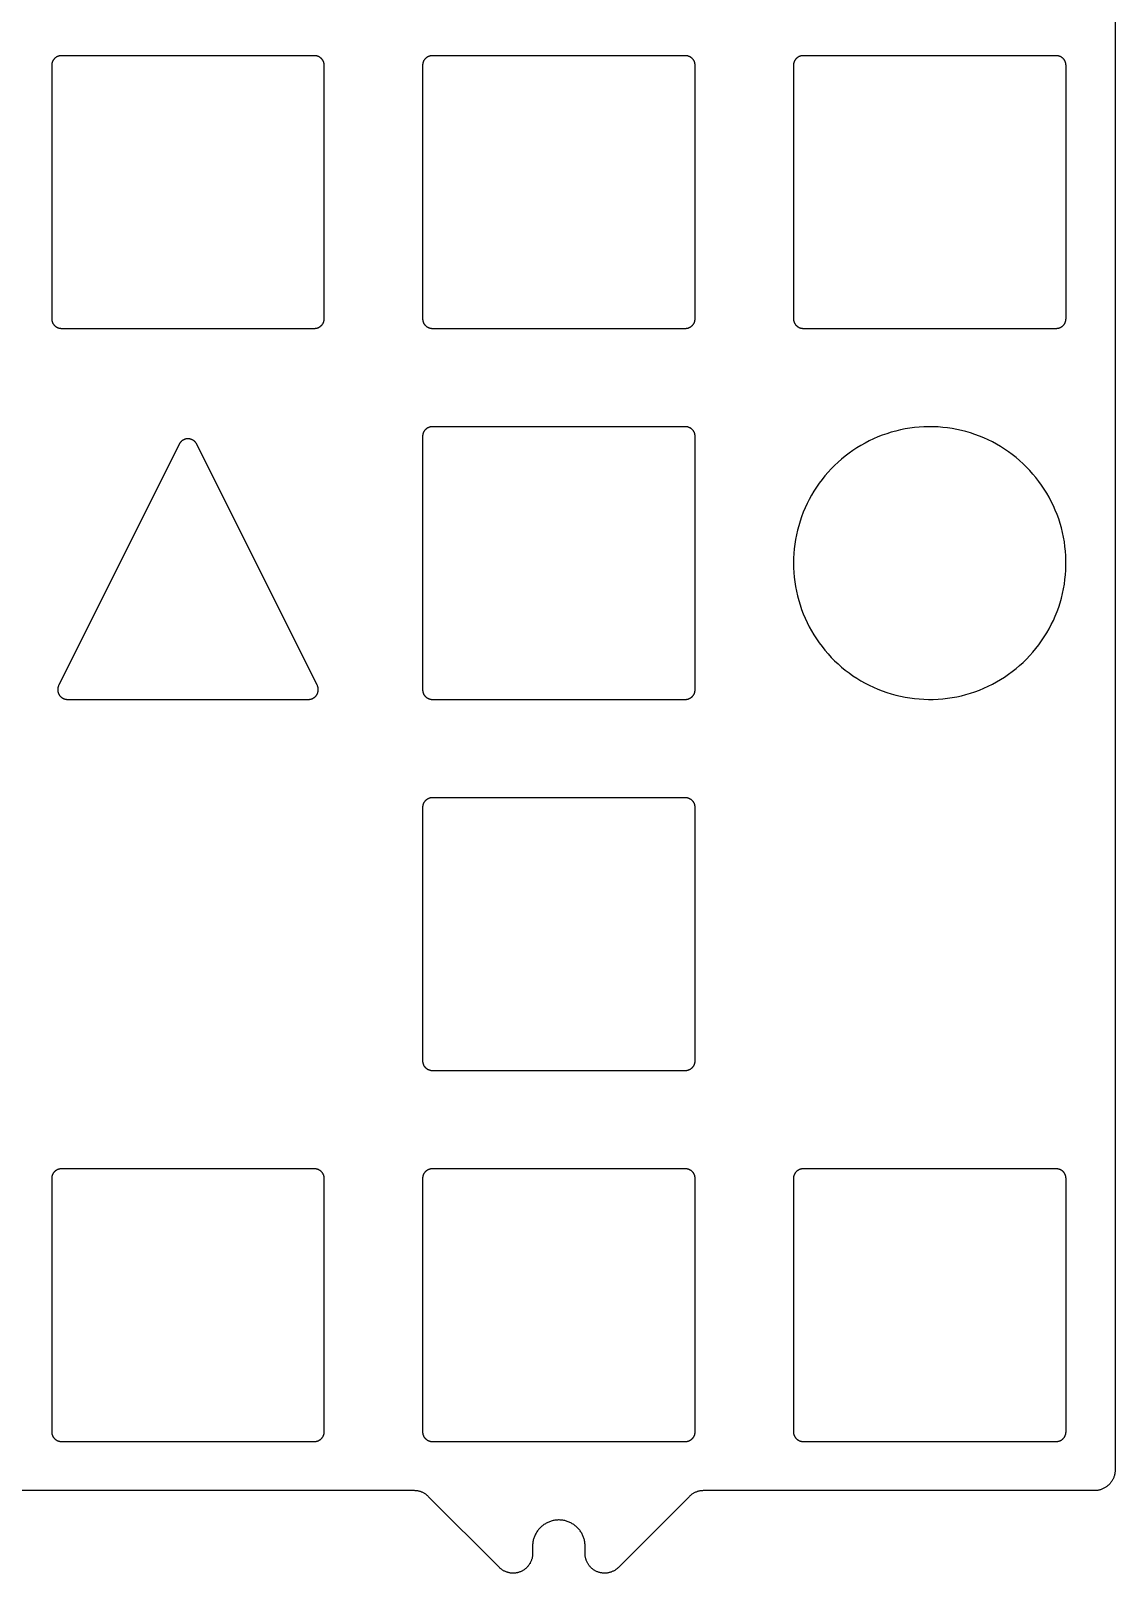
# Model space of a CAD drawing. Header units: millimetres. Extents: x -947 to -599, y 2206 to 2334.
# Drawn here: x -654.8 to -599.1, y 2206.3 to 2285.5 of the extents above; entities that cross this region are included whole.
import ezdxf

# ---------------------------------------------------------------- set-up
doc = ezdxf.new("R2010")
doc.units = ezdxf.units.MM
doc.layers.add('Default', color=18, linetype='Continuous', true_color=0x000000)

msp = doc.modelspace()

# ---------------------------------------------------------------- linework, layer by layer
at = {"layer": 'Default'}
for points in [[(-599.085, 2328.493), (-599.085, 2211.581)], [(-653.21, 2284.181), (-653.227, 2284.181), (-653.244, 2284.18), (-653.261, 2284.178), (-653.278, 2284.176), (-653.295, 2284.174), (-653.312, 2284.17), (-653.328, 2284.167), (-653.345, 2284.162), (-653.361, 2284.158), (-653.377, 2284.152), (-653.393, 2284.146), (-653.409, 2284.14), (-653.425, 2284.132), (-653.44, 2284.125), (-653.455, 2284.117), (-653.47, 2284.108), (-653.484, 2284.099), (-653.498, 2284.089), (-653.512, 2284.079), (-653.526, 2284.069), (-653.539, 2284.058), (-653.551, 2284.046), (-653.564, 2284.034), (-653.575, 2284.022), (-653.587, 2284.01), (-653.598, 2283.996), (-653.608, 2283.983), (-653.619, 2283.969), (-653.628, 2283.955), (-653.637, 2283.941), (-653.646, 2283.926), (-653.654, 2283.911), (-653.662, 2283.896), (-653.669, 2283.88), (-653.675, 2283.864), (-653.681, 2283.848), (-653.687, 2283.832), (-653.692, 2283.816), (-653.696, 2283.799), (-653.7, 2283.783), (-653.703, 2283.766), (-653.705, 2283.749), (-653.707, 2283.732), (-653.709, 2283.715), (-653.71, 2283.698), (-653.71, 2283.681)], [(-640.21, 2284.181), (-653.21, 2284.181)], [(-639.71, 2283.681), (-639.71, 2283.698), (-639.711, 2283.715), (-639.713, 2283.732), (-639.715, 2283.749), (-639.717, 2283.766), (-639.721, 2283.783), (-639.724, 2283.799), (-639.729, 2283.816), (-639.733, 2283.832), (-639.739, 2283.848), (-639.745, 2283.864), (-639.751, 2283.88), (-639.759, 2283.896), (-639.766, 2283.911), (-639.774, 2283.926), (-639.783, 2283.941), (-639.792, 2283.955), (-639.802, 2283.969), (-639.812, 2283.983), (-639.822, 2283.996), (-639.833, 2284.01), (-639.845, 2284.022), (-639.856, 2284.034), (-639.869, 2284.046), (-639.881, 2284.058), (-639.895, 2284.069), (-639.908, 2284.079), (-639.922, 2284.089), (-639.936, 2284.099), (-639.95, 2284.108), (-639.965, 2284.117), (-639.98, 2284.125), (-639.995, 2284.132), (-640.011, 2284.14), (-640.027, 2284.146), (-640.043, 2284.152), (-640.059, 2284.158), (-640.075, 2284.162), (-640.092, 2284.167), (-640.108, 2284.17), (-640.125, 2284.174), (-640.142, 2284.176), (-640.159, 2284.178), (-640.176, 2284.18), (-640.193, 2284.181), (-640.21, 2284.181)], [(-634.16, 2284.181), (-634.177, 2284.181), (-634.194, 2284.18), (-634.211, 2284.178), (-634.228, 2284.176), (-634.245, 2284.174), (-634.262, 2284.17), (-634.278, 2284.167), (-634.295, 2284.162), (-634.311, 2284.158), (-634.327, 2284.152), (-634.343, 2284.146), (-634.359, 2284.14), (-634.375, 2284.132), (-634.39, 2284.125), (-634.405, 2284.117), (-634.42, 2284.108), (-634.434, 2284.099), (-634.448, 2284.089), (-634.462, 2284.079), (-634.476, 2284.069), (-634.489, 2284.058), (-634.501, 2284.046), (-634.514, 2284.034), (-634.525, 2284.022), (-634.537, 2284.01), (-634.548, 2283.996), (-634.558, 2283.983), (-634.569, 2283.969), (-634.578, 2283.955), (-634.587, 2283.941), (-634.596, 2283.926), (-634.604, 2283.911), (-634.612, 2283.896), (-634.619, 2283.88), (-634.625, 2283.864), (-634.631, 2283.848), (-634.637, 2283.832), (-634.642, 2283.816), (-634.646, 2283.799), (-634.65, 2283.783), (-634.653, 2283.766), (-634.655, 2283.749), (-634.657, 2283.732), (-634.659, 2283.715), (-634.66, 2283.698), (-634.66, 2283.681)], [(-621.16, 2284.181), (-634.16, 2284.181)], [(-620.66, 2283.681), (-620.66, 2283.698), (-620.661, 2283.715), (-620.663, 2283.732), (-620.665, 2283.749), (-620.667, 2283.766), (-620.671, 2283.783), (-620.674, 2283.799), (-620.679, 2283.816), (-620.683, 2283.832), (-620.689, 2283.848), (-620.695, 2283.864), (-620.701, 2283.88), (-620.709, 2283.896), (-620.716, 2283.911), (-620.724, 2283.926), (-620.733, 2283.941), (-620.742, 2283.955), (-620.752, 2283.969), (-620.762, 2283.983), (-620.772, 2283.996), (-620.783, 2284.01), (-620.795, 2284.022), (-620.806, 2284.034), (-620.819, 2284.046), (-620.831, 2284.058), (-620.845, 2284.069), (-620.858, 2284.079), (-620.872, 2284.089), (-620.886, 2284.099), (-620.9, 2284.108), (-620.915, 2284.117), (-620.93, 2284.125), (-620.945, 2284.132), (-620.961, 2284.14), (-620.977, 2284.146), (-620.993, 2284.152), (-621.009, 2284.158), (-621.025, 2284.162), (-621.042, 2284.167), (-621.058, 2284.17), (-621.075, 2284.174), (-621.092, 2284.176), (-621.109, 2284.178), (-621.126, 2284.18), (-621.143, 2284.181), (-621.16, 2284.181)], [(-615.11, 2284.181), (-615.127, 2284.181), (-615.144, 2284.18), (-615.161, 2284.178), (-615.178, 2284.176), (-615.195, 2284.174), (-615.212, 2284.17), (-615.228, 2284.167), (-615.245, 2284.162), (-615.261, 2284.158), (-615.277, 2284.152), (-615.293, 2284.146), (-615.309, 2284.14), (-615.325, 2284.132), (-615.34, 2284.125), (-615.355, 2284.117), (-615.37, 2284.108), (-615.384, 2284.099), (-615.398, 2284.089), (-615.412, 2284.079), (-615.426, 2284.069), (-615.439, 2284.058), (-615.451, 2284.046), (-615.464, 2284.034), (-615.475, 2284.022), (-615.487, 2284.01), (-615.498, 2283.996), (-615.508, 2283.983), (-615.519, 2283.969), (-615.528, 2283.955), (-615.537, 2283.941), (-615.546, 2283.926), (-615.554, 2283.911), (-615.562, 2283.896), (-615.569, 2283.88), (-615.575, 2283.864), (-615.581, 2283.848), (-615.587, 2283.832), (-615.592, 2283.816), (-615.596, 2283.799), (-615.6, 2283.783), (-615.603, 2283.766), (-615.605, 2283.749), (-615.607, 2283.732), (-615.609, 2283.715), (-615.61, 2283.698), (-615.61, 2283.681)], [(-602.11, 2284.181), (-615.11, 2284.181)], [(-601.61, 2283.681), (-601.61, 2283.698), (-601.611, 2283.715), (-601.613, 2283.732), (-601.615, 2283.749), (-601.617, 2283.766), (-601.621, 2283.783), (-601.624, 2283.799), (-601.629, 2283.816), (-601.633, 2283.832), (-601.639, 2283.848), (-601.645, 2283.864), (-601.651, 2283.88), (-601.659, 2283.896), (-601.666, 2283.911), (-601.674, 2283.926), (-601.683, 2283.941), (-601.692, 2283.955), (-601.702, 2283.969), (-601.712, 2283.983), (-601.722, 2283.996), (-601.733, 2284.01), (-601.745, 2284.022), (-601.756, 2284.034), (-601.769, 2284.046), (-601.781, 2284.058), (-601.795, 2284.069), (-601.808, 2284.079), (-601.822, 2284.089), (-601.836, 2284.099), (-601.85, 2284.108), (-601.865, 2284.117), (-601.88, 2284.125), (-601.895, 2284.132), (-601.911, 2284.14), (-601.927, 2284.146), (-601.943, 2284.152), (-601.959, 2284.158), (-601.975, 2284.162), (-601.992, 2284.167), (-602.008, 2284.17), (-602.025, 2284.174), (-602.042, 2284.176), (-602.059, 2284.178), (-602.076, 2284.18), (-602.093, 2284.181), (-602.11, 2284.181)], [(-653.71, 2283.681), (-653.71, 2270.681)], [(-639.71, 2270.681), (-639.71, 2283.681)], [(-634.66, 2283.681), (-634.66, 2270.681)], [(-620.66, 2270.681), (-620.66, 2283.681)], [(-615.61, 2283.681), (-615.61, 2270.681)], [(-601.61, 2270.681), (-601.61, 2283.681)], [(-653.71, 2270.681), (-653.71, 2270.664), (-653.709, 2270.647), (-653.707, 2270.63), (-653.705, 2270.613), (-653.703, 2270.596), (-653.7, 2270.579), (-653.696, 2270.563), (-653.692, 2270.546), (-653.687, 2270.53), (-653.681, 2270.513), (-653.675, 2270.498), (-653.669, 2270.482), (-653.662, 2270.466), (-653.654, 2270.451), (-653.646, 2270.436), (-653.637, 2270.421), (-653.628, 2270.407), (-653.619, 2270.393), (-653.608, 2270.379), (-653.598, 2270.365), (-653.587, 2270.352), (-653.575, 2270.34), (-653.564, 2270.327), (-653.551, 2270.316), (-653.539, 2270.304), (-653.526, 2270.293), (-653.512, 2270.283), (-653.498, 2270.272), (-653.484, 2270.263), (-653.47, 2270.254), (-653.455, 2270.245), (-653.44, 2270.237), (-653.425, 2270.229), (-653.409, 2270.222), (-653.393, 2270.216), (-653.377, 2270.21), (-653.361, 2270.204), (-653.345, 2270.199), (-653.328, 2270.195), (-653.312, 2270.191), (-653.295, 2270.188), (-653.278, 2270.186), (-653.261, 2270.184), (-653.244, 2270.182), (-653.227, 2270.181), (-653.21, 2270.181)], [(-640.21, 2270.181), (-640.193, 2270.181), (-640.176, 2270.182), (-640.159, 2270.184), (-640.142, 2270.186), (-640.125, 2270.188), (-640.108, 2270.191), (-640.092, 2270.195), (-640.075, 2270.199), (-640.059, 2270.204), (-640.043, 2270.21), (-640.027, 2270.216), (-640.011, 2270.222), (-639.995, 2270.229), (-639.98, 2270.237), (-639.965, 2270.245), (-639.95, 2270.254), (-639.936, 2270.263), (-639.922, 2270.272), (-639.908, 2270.283), (-639.895, 2270.293), (-639.881, 2270.304), (-639.869, 2270.316), (-639.856, 2270.327), (-639.845, 2270.34), (-639.833, 2270.352), (-639.822, 2270.365), (-639.812, 2270.379), (-639.802, 2270.393), (-639.792, 2270.407), (-639.783, 2270.421), (-639.774, 2270.436), (-639.766, 2270.451), (-639.759, 2270.466), (-639.751, 2270.482), (-639.745, 2270.498), (-639.739, 2270.513), (-639.733, 2270.53), (-639.729, 2270.546), (-639.724, 2270.563), (-639.721, 2270.579), (-639.717, 2270.596), (-639.715, 2270.613), (-639.713, 2270.63), (-639.711, 2270.647), (-639.71, 2270.664), (-639.71, 2270.681)], [(-634.66, 2270.681), (-634.66, 2270.664), (-634.659, 2270.647), (-634.657, 2270.63), (-634.655, 2270.613), (-634.653, 2270.596), (-634.65, 2270.579), (-634.646, 2270.563), (-634.642, 2270.546), (-634.637, 2270.53), (-634.631, 2270.513), (-634.625, 2270.498), (-634.619, 2270.482), (-634.612, 2270.466), (-634.604, 2270.451), (-634.596, 2270.436), (-634.587, 2270.421), (-634.578, 2270.407), (-634.569, 2270.393), (-634.558, 2270.379), (-634.548, 2270.365), (-634.537, 2270.352), (-634.525, 2270.34), (-634.514, 2270.327), (-634.501, 2270.316), (-634.489, 2270.304), (-634.476, 2270.293), (-634.462, 2270.283), (-634.448, 2270.272), (-634.434, 2270.263), (-634.42, 2270.254), (-634.405, 2270.245), (-634.39, 2270.237), (-634.375, 2270.229), (-634.359, 2270.222), (-634.343, 2270.216), (-634.327, 2270.21), (-634.311, 2270.204), (-634.295, 2270.199), (-634.278, 2270.195), (-634.262, 2270.191), (-634.245, 2270.188), (-634.228, 2270.186), (-634.211, 2270.184), (-634.194, 2270.182), (-634.177, 2270.181), (-634.16, 2270.181)], [(-621.16, 2270.181), (-621.143, 2270.181), (-621.126, 2270.182), (-621.109, 2270.184), (-621.092, 2270.186), (-621.075, 2270.188), (-621.058, 2270.191), (-621.042, 2270.195), (-621.025, 2270.199), (-621.009, 2270.204), (-620.993, 2270.21), (-620.977, 2270.216), (-620.961, 2270.222), (-620.945, 2270.229), (-620.93, 2270.237), (-620.915, 2270.245), (-620.9, 2270.254), (-620.886, 2270.263), (-620.872, 2270.272), (-620.858, 2270.283), (-620.845, 2270.293), (-620.831, 2270.304), (-620.819, 2270.316), (-620.806, 2270.327), (-620.795, 2270.34), (-620.783, 2270.352), (-620.772, 2270.365), (-620.762, 2270.379), (-620.752, 2270.393), (-620.742, 2270.407), (-620.733, 2270.421), (-620.724, 2270.436), (-620.716, 2270.451), (-620.709, 2270.466), (-620.701, 2270.482), (-620.695, 2270.498), (-620.689, 2270.513), (-620.683, 2270.53), (-620.679, 2270.546), (-620.674, 2270.563), (-620.671, 2270.579), (-620.667, 2270.596), (-620.665, 2270.613), (-620.663, 2270.63), (-620.661, 2270.647), (-620.66, 2270.664), (-620.66, 2270.681)], [(-615.61, 2270.681), (-615.61, 2270.664), (-615.609, 2270.647), (-615.607, 2270.63), (-615.605, 2270.613), (-615.603, 2270.596), (-615.6, 2270.579), (-615.596, 2270.563), (-615.592, 2270.546), (-615.587, 2270.53), (-615.581, 2270.513), (-615.575, 2270.498), (-615.569, 2270.482), (-615.562, 2270.466), (-615.554, 2270.451), (-615.546, 2270.436), (-615.537, 2270.421), (-615.528, 2270.407), (-615.519, 2270.393), (-615.508, 2270.379), (-615.498, 2270.365), (-615.487, 2270.352), (-615.475, 2270.34), (-615.464, 2270.327), (-615.451, 2270.316), (-615.439, 2270.304), (-615.426, 2270.293), (-615.412, 2270.283), (-615.398, 2270.272), (-615.384, 2270.263), (-615.37, 2270.254), (-615.355, 2270.245), (-615.34, 2270.237), (-615.325, 2270.229), (-615.309, 2270.222), (-615.293, 2270.216), (-615.277, 2270.21), (-615.261, 2270.204), (-615.245, 2270.199), (-615.228, 2270.195), (-615.212, 2270.191), (-615.195, 2270.188), (-615.178, 2270.186), (-615.161, 2270.184), (-615.144, 2270.182), (-615.127, 2270.181), (-615.11, 2270.181)], [(-602.11, 2270.181), (-602.093, 2270.181), (-602.076, 2270.182), (-602.059, 2270.184), (-602.042, 2270.186), (-602.025, 2270.188), (-602.008, 2270.191), (-601.992, 2270.195), (-601.975, 2270.199), (-601.959, 2270.204), (-601.943, 2270.21), (-601.927, 2270.216), (-601.911, 2270.222), (-601.895, 2270.229), (-601.88, 2270.237), (-601.865, 2270.245), (-601.85, 2270.254), (-601.836, 2270.263), (-601.822, 2270.272), (-601.808, 2270.283), (-601.795, 2270.293), (-601.781, 2270.304), (-601.769, 2270.316), (-601.756, 2270.327), (-601.745, 2270.34), (-601.733, 2270.352), (-601.722, 2270.365), (-601.712, 2270.379), (-601.702, 2270.393), (-601.692, 2270.407), (-601.683, 2270.421), (-601.674, 2270.436), (-601.666, 2270.451), (-601.659, 2270.466), (-601.651, 2270.482), (-601.645, 2270.498), (-601.639, 2270.513), (-601.633, 2270.53), (-601.629, 2270.546), (-601.624, 2270.563), (-601.621, 2270.579), (-601.617, 2270.596), (-601.615, 2270.613), (-601.613, 2270.63), (-601.611, 2270.647), (-601.61, 2270.664), (-601.61, 2270.681)], [(-653.21, 2270.181), (-640.21, 2270.181)], [(-634.16, 2270.181), (-621.16, 2270.181)], [(-615.11, 2270.181), (-602.11, 2270.181)], [(-634.16, 2265.131), (-634.177, 2265.131), (-634.194, 2265.13), (-634.211, 2265.128), (-634.228, 2265.126), (-634.245, 2265.124), (-634.262, 2265.12), (-634.278, 2265.117), (-634.295, 2265.112), (-634.311, 2265.108), (-634.327, 2265.102), (-634.343, 2265.096), (-634.359, 2265.09), (-634.375, 2265.082), (-634.39, 2265.075), (-634.405, 2265.067), (-634.42, 2265.058), (-634.434, 2265.049), (-634.448, 2265.039), (-634.462, 2265.029), (-634.476, 2265.019), (-634.489, 2265.008), (-634.501, 2264.996), (-634.514, 2264.984), (-634.525, 2264.972), (-634.537, 2264.96), (-634.548, 2264.946), (-634.558, 2264.933), (-634.569, 2264.919), (-634.578, 2264.905), (-634.587, 2264.891), (-634.596, 2264.876), (-634.604, 2264.861), (-634.612, 2264.846), (-634.619, 2264.83), (-634.625, 2264.814), (-634.631, 2264.798), (-634.637, 2264.782), (-634.642, 2264.766), (-634.646, 2264.749), (-634.65, 2264.733), (-634.653, 2264.716), (-634.655, 2264.699), (-634.657, 2264.682), (-634.659, 2264.665), (-634.66, 2264.648), (-634.66, 2264.631)], [(-621.16, 2265.131), (-634.16, 2265.131)], [(-620.66, 2264.631), (-620.66, 2264.648), (-620.661, 2264.665), (-620.663, 2264.682), (-620.665, 2264.699), (-620.667, 2264.716), (-620.671, 2264.733), (-620.674, 2264.749), (-620.679, 2264.766), (-620.683, 2264.782), (-620.689, 2264.798), (-620.695, 2264.814), (-620.701, 2264.83), (-620.709, 2264.846), (-620.716, 2264.861), (-620.724, 2264.876), (-620.733, 2264.891), (-620.742, 2264.905), (-620.752, 2264.919), (-620.762, 2264.933), (-620.772, 2264.946), (-620.783, 2264.96), (-620.795, 2264.972), (-620.806, 2264.984), (-620.819, 2264.996), (-620.831, 2265.008), (-620.845, 2265.019), (-620.858, 2265.029), (-620.872, 2265.039), (-620.886, 2265.049), (-620.9, 2265.058), (-620.915, 2265.067), (-620.93, 2265.075), (-620.945, 2265.082), (-620.961, 2265.09), (-620.977, 2265.096), (-620.993, 2265.102), (-621.009, 2265.108), (-621.025, 2265.112), (-621.042, 2265.117), (-621.058, 2265.12), (-621.075, 2265.124), (-621.092, 2265.126), (-621.109, 2265.128), (-621.126, 2265.13), (-621.143, 2265.131), (-621.16, 2265.131)], [(-647.157, 2264.237), (-653.348, 2251.855)], [(-646.263, 2264.237), (-646.271, 2264.252), (-646.279, 2264.267), (-646.288, 2264.282), (-646.298, 2264.296), (-646.308, 2264.31), (-646.319, 2264.324), (-646.33, 2264.337), (-646.341, 2264.35), (-646.353, 2264.363), (-646.365, 2264.375), (-646.378, 2264.387), (-646.391, 2264.398), (-646.405, 2264.409), (-646.418, 2264.419), (-646.433, 2264.429), (-646.447, 2264.438), (-646.462, 2264.447), (-646.477, 2264.455), (-646.493, 2264.463), (-646.508, 2264.47), (-646.524, 2264.477), (-646.54, 2264.483), (-646.557, 2264.489), (-646.573, 2264.494), (-646.59, 2264.498), (-646.607, 2264.502), (-646.624, 2264.505), (-646.641, 2264.508), (-646.658, 2264.51), (-646.675, 2264.512), (-646.693, 2264.513), (-646.71, 2264.513), (-646.727, 2264.513), (-646.745, 2264.512), (-646.762, 2264.51), (-646.779, 2264.508), (-646.796, 2264.505), (-646.813, 2264.502), (-646.83, 2264.498), (-646.847, 2264.494), (-646.863, 2264.489), (-646.88, 2264.483), (-646.896, 2264.477), (-646.912, 2264.47), (-646.927, 2264.463), (-646.943, 2264.455), (-646.958, 2264.447), (-646.973, 2264.438), (-646.987, 2264.429), (-647.002, 2264.419), (-647.016, 2264.409), (-647.029, 2264.398), (-647.042, 2264.387), (-647.055, 2264.375), (-647.067, 2264.363), (-647.079, 2264.35), (-647.091, 2264.337), (-647.102, 2264.324), (-647.112, 2264.31), (-647.122, 2264.296), (-647.132, 2264.282), (-647.141, 2264.267), (-647.149, 2264.252), (-647.157, 2264.237)], [(-640.072, 2251.855), (-646.263, 2264.237)], [(-634.66, 2264.631), (-634.66, 2251.631)], [(-620.66, 2251.631), (-620.66, 2264.631)], [(-653.348, 2251.855), (-653.356, 2251.839), (-653.363, 2251.823), (-653.369, 2251.807), (-653.375, 2251.791), (-653.38, 2251.774), (-653.385, 2251.758), (-653.389, 2251.741), (-653.392, 2251.724), (-653.395, 2251.707), (-653.398, 2251.69), (-653.399, 2251.673), (-653.4, 2251.656), (-653.401, 2251.639), (-653.401, 2251.621), (-653.4, 2251.604), (-653.399, 2251.587), (-653.397, 2251.57), (-653.395, 2251.553), (-653.392, 2251.536), (-653.388, 2251.519), (-653.384, 2251.502), (-653.379, 2251.486), (-653.374, 2251.469), (-653.368, 2251.453), (-653.362, 2251.437), (-653.355, 2251.421), (-653.347, 2251.406), (-653.339, 2251.39), (-653.331, 2251.375), (-653.322, 2251.361), (-653.312, 2251.346), (-653.302, 2251.332), (-653.292, 2251.319), (-653.281, 2251.305), (-653.269, 2251.293), (-653.257, 2251.28), (-653.245, 2251.268), (-653.232, 2251.256), (-653.219, 2251.245), (-653.206, 2251.234), (-653.192, 2251.224), (-653.178, 2251.214), (-653.163, 2251.205), (-653.148, 2251.196), (-653.133, 2251.188), (-653.118, 2251.18), (-653.102, 2251.173), (-653.086, 2251.166), (-653.07, 2251.16), (-653.054, 2251.155), (-653.037, 2251.15), (-653.021, 2251.145), (-653.004, 2251.142), (-652.987, 2251.138), (-652.97, 2251.136), (-652.953, 2251.134), (-652.935, 2251.132), (-652.918, 2251.131), (-652.901, 2251.131)], [(-640.519, 2251.131), (-640.502, 2251.131), (-640.485, 2251.132), (-640.467, 2251.134), (-640.45, 2251.136), (-640.433, 2251.138), (-640.416, 2251.142), (-640.4, 2251.145), (-640.383, 2251.15), (-640.366, 2251.155), (-640.35, 2251.16), (-640.334, 2251.166), (-640.318, 2251.173), (-640.302, 2251.18), (-640.287, 2251.188), (-640.272, 2251.196), (-640.257, 2251.205), (-640.242, 2251.214), (-640.228, 2251.224), (-640.214, 2251.234), (-640.201, 2251.245), (-640.188, 2251.256), (-640.175, 2251.268), (-640.163, 2251.28), (-640.151, 2251.293), (-640.139, 2251.305), (-640.128, 2251.319), (-640.118, 2251.332), (-640.108, 2251.346), (-640.098, 2251.361), (-640.089, 2251.375), (-640.081, 2251.39), (-640.073, 2251.406), (-640.065, 2251.421), (-640.058, 2251.437), (-640.052, 2251.453), (-640.046, 2251.469), (-640.041, 2251.486), (-640.036, 2251.502), (-640.032, 2251.519), (-640.028, 2251.536), (-640.025, 2251.553), (-640.023, 2251.57), (-640.021, 2251.587), (-640.02, 2251.604), (-640.019, 2251.621), (-640.019, 2251.639), (-640.02, 2251.656), (-640.021, 2251.673), (-640.023, 2251.69), (-640.025, 2251.707), (-640.028, 2251.724), (-640.031, 2251.741), (-640.035, 2251.758), (-640.04, 2251.774), (-640.045, 2251.791), (-640.051, 2251.807), (-640.058, 2251.823), (-640.064, 2251.839), (-640.072, 2251.855)], [(-634.66, 2251.631), (-634.66, 2251.614), (-634.659, 2251.597), (-634.657, 2251.58), (-634.655, 2251.563), (-634.653, 2251.546), (-634.65, 2251.529), (-634.646, 2251.513), (-634.642, 2251.496), (-634.637, 2251.48), (-634.631, 2251.463), (-634.625, 2251.448), (-634.619, 2251.432), (-634.612, 2251.416), (-634.604, 2251.401), (-634.596, 2251.386), (-634.587, 2251.371), (-634.578, 2251.357), (-634.569, 2251.343), (-634.558, 2251.329), (-634.548, 2251.315), (-634.537, 2251.302), (-634.525, 2251.29), (-634.514, 2251.277), (-634.501, 2251.266), (-634.489, 2251.254), (-634.476, 2251.243), (-634.462, 2251.233), (-634.448, 2251.222), (-634.434, 2251.213), (-634.42, 2251.204), (-634.405, 2251.195), (-634.39, 2251.187), (-634.375, 2251.179), (-634.359, 2251.172), (-634.343, 2251.166), (-634.327, 2251.16), (-634.311, 2251.154), (-634.295, 2251.149), (-634.278, 2251.145), (-634.262, 2251.141), (-634.245, 2251.138), (-634.228, 2251.136), (-634.211, 2251.134), (-634.194, 2251.132), (-634.177, 2251.131), (-634.16, 2251.131)], [(-621.16, 2251.131), (-621.143, 2251.131), (-621.126, 2251.132), (-621.109, 2251.134), (-621.092, 2251.136), (-621.075, 2251.138), (-621.058, 2251.141), (-621.042, 2251.145), (-621.025, 2251.149), (-621.009, 2251.154), (-620.993, 2251.16), (-620.977, 2251.166), (-620.961, 2251.172), (-620.945, 2251.179), (-620.93, 2251.187), (-620.915, 2251.195), (-620.9, 2251.204), (-620.886, 2251.213), (-620.872, 2251.222), (-620.858, 2251.233), (-620.845, 2251.243), (-620.831, 2251.254), (-620.819, 2251.266), (-620.806, 2251.277), (-620.795, 2251.29), (-620.783, 2251.302), (-620.772, 2251.315), (-620.762, 2251.329), (-620.752, 2251.343), (-620.742, 2251.357), (-620.733, 2251.371), (-620.724, 2251.386), (-620.716, 2251.401), (-620.709, 2251.416), (-620.701, 2251.432), (-620.695, 2251.448), (-620.689, 2251.463), (-620.683, 2251.48), (-620.679, 2251.496), (-620.674, 2251.513), (-620.671, 2251.529), (-620.667, 2251.546), (-620.665, 2251.563), (-620.663, 2251.58), (-620.661, 2251.597), (-620.66, 2251.614), (-620.66, 2251.631)], [(-652.901, 2251.131), (-640.519, 2251.131)], [(-634.16, 2251.131), (-621.16, 2251.131)], [(-634.16, 2246.081), (-634.177, 2246.081), (-634.194, 2246.08), (-634.211, 2246.078), (-634.228, 2246.076), (-634.245, 2246.074), (-634.262, 2246.07), (-634.278, 2246.067), (-634.295, 2246.062), (-634.311, 2246.058), (-634.327, 2246.052), (-634.343, 2246.046), (-634.359, 2246.04), (-634.375, 2246.032), (-634.39, 2246.025), (-634.405, 2246.017), (-634.42, 2246.008), (-634.434, 2245.999), (-634.448, 2245.989), (-634.462, 2245.979), (-634.476, 2245.969), (-634.489, 2245.958), (-634.501, 2245.946), (-634.514, 2245.934), (-634.525, 2245.922), (-634.537, 2245.91), (-634.548, 2245.896), (-634.558, 2245.883), (-634.569, 2245.869), (-634.578, 2245.855), (-634.587, 2245.841), (-634.596, 2245.826), (-634.604, 2245.811), (-634.612, 2245.796), (-634.619, 2245.78), (-634.625, 2245.764), (-634.631, 2245.748), (-634.637, 2245.732), (-634.642, 2245.716), (-634.646, 2245.699), (-634.65, 2245.683), (-634.653, 2245.666), (-634.655, 2245.649), (-634.657, 2245.632), (-634.659, 2245.615), (-634.66, 2245.598), (-634.66, 2245.581)], [(-621.16, 2246.081), (-634.16, 2246.081)], [(-620.66, 2245.581), (-620.66, 2245.598), (-620.661, 2245.615), (-620.663, 2245.632), (-620.665, 2245.649), (-620.667, 2245.666), (-620.671, 2245.683), (-620.674, 2245.699), (-620.679, 2245.716), (-620.683, 2245.732), (-620.689, 2245.748), (-620.695, 2245.764), (-620.701, 2245.78), (-620.709, 2245.796), (-620.716, 2245.811), (-620.724, 2245.826), (-620.733, 2245.841), (-620.742, 2245.855), (-620.752, 2245.869), (-620.762, 2245.883), (-620.772, 2245.896), (-620.783, 2245.91), (-620.795, 2245.922), (-620.806, 2245.934), (-620.819, 2245.946), (-620.831, 2245.958), (-620.845, 2245.969), (-620.858, 2245.979), (-620.872, 2245.989), (-620.886, 2245.999), (-620.9, 2246.008), (-620.915, 2246.017), (-620.93, 2246.025), (-620.945, 2246.032), (-620.961, 2246.04), (-620.977, 2246.046), (-620.993, 2246.052), (-621.009, 2246.058), (-621.025, 2246.062), (-621.042, 2246.067), (-621.058, 2246.07), (-621.075, 2246.074), (-621.092, 2246.076), (-621.109, 2246.078), (-621.126, 2246.08), (-621.143, 2246.081), (-621.16, 2246.081)], [(-634.66, 2245.581), (-634.66, 2232.581)], [(-620.66, 2232.581), (-620.66, 2245.581)], [(-634.66, 2232.581), (-634.66, 2232.564), (-634.659, 2232.547), (-634.657, 2232.53), (-634.655, 2232.513), (-634.653, 2232.496), (-634.65, 2232.479), (-634.646, 2232.463), (-634.642, 2232.446), (-634.637, 2232.43), (-634.631, 2232.413), (-634.625, 2232.398), (-634.619, 2232.382), (-634.612, 2232.366), (-634.604, 2232.351), (-634.596, 2232.336), (-634.587, 2232.321), (-634.578, 2232.307), (-634.569, 2232.293), (-634.558, 2232.279), (-634.548, 2232.265), (-634.537, 2232.252), (-634.525, 2232.24), (-634.514, 2232.227), (-634.501, 2232.216), (-634.489, 2232.204), (-634.476, 2232.193), (-634.462, 2232.183), (-634.448, 2232.172), (-634.434, 2232.163), (-634.42, 2232.154), (-634.405, 2232.145), (-634.39, 2232.137), (-634.375, 2232.129), (-634.359, 2232.122), (-634.343, 2232.116), (-634.327, 2232.11), (-634.311, 2232.104), (-634.295, 2232.099), (-634.278, 2232.095), (-634.262, 2232.091), (-634.245, 2232.088), (-634.228, 2232.086), (-634.211, 2232.084), (-634.194, 2232.082), (-634.177, 2232.081), (-634.16, 2232.081)], [(-621.16, 2232.081), (-621.143, 2232.081), (-621.126, 2232.082), (-621.109, 2232.084), (-621.092, 2232.086), (-621.075, 2232.088), (-621.058, 2232.091), (-621.042, 2232.095), (-621.025, 2232.099), (-621.009, 2232.104), (-620.993, 2232.11), (-620.977, 2232.116), (-620.961, 2232.122), (-620.945, 2232.129), (-620.93, 2232.137), (-620.915, 2232.145), (-620.9, 2232.154), (-620.886, 2232.163), (-620.872, 2232.172), (-620.858, 2232.183), (-620.845, 2232.193), (-620.831, 2232.204), (-620.819, 2232.216), (-620.806, 2232.227), (-620.795, 2232.24), (-620.783, 2232.252), (-620.772, 2232.265), (-620.762, 2232.279), (-620.752, 2232.293), (-620.742, 2232.307), (-620.733, 2232.321), (-620.724, 2232.336), (-620.716, 2232.351), (-620.709, 2232.366), (-620.701, 2232.382), (-620.695, 2232.398), (-620.689, 2232.413), (-620.683, 2232.43), (-620.679, 2232.446), (-620.674, 2232.463), (-620.671, 2232.479), (-620.667, 2232.496), (-620.665, 2232.513), (-620.663, 2232.53), (-620.661, 2232.547), (-620.66, 2232.564), (-620.66, 2232.581)], [(-634.16, 2232.081), (-621.16, 2232.081)], [(-653.21, 2227.031), (-653.227, 2227.031), (-653.244, 2227.03), (-653.261, 2227.028), (-653.278, 2227.026), (-653.295, 2227.024), (-653.312, 2227.02), (-653.328, 2227.017), (-653.345, 2227.012), (-653.361, 2227.008), (-653.377, 2227.002), (-653.393, 2226.996), (-653.409, 2226.99), (-653.425, 2226.982), (-653.44, 2226.975), (-653.455, 2226.967), (-653.47, 2226.958), (-653.484, 2226.949), (-653.498, 2226.939), (-653.512, 2226.929), (-653.526, 2226.919), (-653.539, 2226.908), (-653.551, 2226.896), (-653.564, 2226.884), (-653.575, 2226.872), (-653.587, 2226.86), (-653.598, 2226.846), (-653.608, 2226.833), (-653.619, 2226.819), (-653.628, 2226.805), (-653.637, 2226.791), (-653.646, 2226.776), (-653.654, 2226.761), (-653.662, 2226.746), (-653.669, 2226.73), (-653.675, 2226.714), (-653.681, 2226.698), (-653.687, 2226.682), (-653.692, 2226.666), (-653.696, 2226.649), (-653.7, 2226.633), (-653.703, 2226.616), (-653.705, 2226.599), (-653.707, 2226.582), (-653.709, 2226.565), (-653.71, 2226.548), (-653.71, 2226.531)], [(-640.21, 2227.031), (-653.21, 2227.031)], [(-639.71, 2226.531), (-639.71, 2226.548), (-639.711, 2226.565), (-639.713, 2226.582), (-639.715, 2226.599), (-639.717, 2226.616), (-639.721, 2226.633), (-639.724, 2226.649), (-639.729, 2226.666), (-639.733, 2226.682), (-639.739, 2226.698), (-639.745, 2226.714), (-639.751, 2226.73), (-639.759, 2226.746), (-639.766, 2226.761), (-639.774, 2226.776), (-639.783, 2226.791), (-639.792, 2226.805), (-639.802, 2226.819), (-639.812, 2226.833), (-639.822, 2226.846), (-639.833, 2226.86), (-639.845, 2226.872), (-639.856, 2226.884), (-639.869, 2226.896), (-639.881, 2226.908), (-639.895, 2226.919), (-639.908, 2226.929), (-639.922, 2226.939), (-639.936, 2226.949), (-639.95, 2226.958), (-639.965, 2226.967), (-639.98, 2226.975), (-639.995, 2226.982), (-640.011, 2226.99), (-640.027, 2226.996), (-640.043, 2227.002), (-640.059, 2227.008), (-640.075, 2227.012), (-640.092, 2227.017), (-640.108, 2227.02), (-640.125, 2227.024), (-640.142, 2227.026), (-640.159, 2227.028), (-640.176, 2227.03), (-640.193, 2227.031), (-640.21, 2227.031)], [(-634.16, 2227.031), (-634.177, 2227.031), (-634.194, 2227.03), (-634.211, 2227.028), (-634.228, 2227.026), (-634.245, 2227.024), (-634.262, 2227.02), (-634.278, 2227.017), (-634.295, 2227.012), (-634.311, 2227.008), (-634.327, 2227.002), (-634.343, 2226.996), (-634.359, 2226.99), (-634.375, 2226.982), (-634.39, 2226.975), (-634.405, 2226.967), (-634.42, 2226.958), (-634.434, 2226.949), (-634.448, 2226.939), (-634.462, 2226.929), (-634.476, 2226.919), (-634.489, 2226.908), (-634.501, 2226.896), (-634.514, 2226.884), (-634.525, 2226.872), (-634.537, 2226.86), (-634.548, 2226.846), (-634.558, 2226.833), (-634.569, 2226.819), (-634.578, 2226.805), (-634.587, 2226.791), (-634.596, 2226.776), (-634.604, 2226.761), (-634.612, 2226.746), (-634.619, 2226.73), (-634.625, 2226.714), (-634.631, 2226.698), (-634.637, 2226.682), (-634.642, 2226.666), (-634.646, 2226.649), (-634.65, 2226.633), (-634.653, 2226.616), (-634.655, 2226.599), (-634.657, 2226.582), (-634.659, 2226.565), (-634.66, 2226.548), (-634.66, 2226.531)], [(-621.16, 2227.031), (-634.16, 2227.031)], [(-620.66, 2226.531), (-620.66, 2226.548), (-620.661, 2226.565), (-620.663, 2226.582), (-620.665, 2226.599), (-620.667, 2226.616), (-620.671, 2226.633), (-620.674, 2226.649), (-620.679, 2226.666), (-620.683, 2226.682), (-620.689, 2226.698), (-620.695, 2226.714), (-620.701, 2226.73), (-620.709, 2226.746), (-620.716, 2226.761), (-620.724, 2226.776), (-620.733, 2226.791), (-620.742, 2226.805), (-620.752, 2226.819), (-620.762, 2226.833), (-620.772, 2226.846), (-620.783, 2226.86), (-620.795, 2226.872), (-620.806, 2226.884), (-620.819, 2226.896), (-620.831, 2226.908), (-620.845, 2226.919), (-620.858, 2226.929), (-620.872, 2226.939), (-620.886, 2226.949), (-620.9, 2226.958), (-620.915, 2226.967), (-620.93, 2226.975), (-620.945, 2226.982), (-620.961, 2226.99), (-620.977, 2226.996), (-620.993, 2227.002), (-621.009, 2227.008), (-621.025, 2227.012), (-621.042, 2227.017), (-621.058, 2227.02), (-621.075, 2227.024), (-621.092, 2227.026), (-621.109, 2227.028), (-621.126, 2227.03), (-621.143, 2227.031), (-621.16, 2227.031)], [(-615.11, 2227.031), (-615.127, 2227.031), (-615.144, 2227.03), (-615.161, 2227.028), (-615.178, 2227.026), (-615.195, 2227.024), (-615.212, 2227.02), (-615.228, 2227.017), (-615.245, 2227.012), (-615.261, 2227.008), (-615.277, 2227.002), (-615.293, 2226.996), (-615.309, 2226.99), (-615.325, 2226.982), (-615.34, 2226.975), (-615.355, 2226.967), (-615.37, 2226.958), (-615.384, 2226.949), (-615.398, 2226.939), (-615.412, 2226.929), (-615.426, 2226.919), (-615.439, 2226.908), (-615.451, 2226.896), (-615.464, 2226.884), (-615.475, 2226.872), (-615.487, 2226.86), (-615.498, 2226.846), (-615.508, 2226.833), (-615.519, 2226.819), (-615.528, 2226.805), (-615.537, 2226.791), (-615.546, 2226.776), (-615.554, 2226.761), (-615.562, 2226.746), (-615.569, 2226.73), (-615.575, 2226.714), (-615.581, 2226.698), (-615.587, 2226.682), (-615.592, 2226.666), (-615.596, 2226.649), (-615.6, 2226.633), (-615.603, 2226.616), (-615.605, 2226.599), (-615.607, 2226.582), (-615.609, 2226.565), (-615.61, 2226.548), (-615.61, 2226.531)], [(-602.11, 2227.031), (-615.11, 2227.031)], [(-601.61, 2226.531), (-601.61, 2226.548), (-601.611, 2226.565), (-601.613, 2226.582), (-601.615, 2226.599), (-601.617, 2226.616), (-601.621, 2226.633), (-601.624, 2226.649), (-601.629, 2226.666), (-601.633, 2226.682), (-601.639, 2226.698), (-601.645, 2226.714), (-601.651, 2226.73), (-601.659, 2226.746), (-601.666, 2226.761), (-601.674, 2226.776), (-601.683, 2226.791), (-601.692, 2226.805), (-601.702, 2226.819), (-601.712, 2226.833), (-601.722, 2226.846), (-601.733, 2226.86), (-601.745, 2226.872), (-601.756, 2226.884), (-601.769, 2226.896), (-601.781, 2226.908), (-601.795, 2226.919), (-601.808, 2226.929), (-601.822, 2226.939), (-601.836, 2226.949), (-601.85, 2226.958), (-601.865, 2226.967), (-601.88, 2226.975), (-601.895, 2226.982), (-601.911, 2226.99), (-601.927, 2226.996), (-601.943, 2227.002), (-601.959, 2227.008), (-601.975, 2227.012), (-601.992, 2227.017), (-602.008, 2227.02), (-602.025, 2227.024), (-602.042, 2227.026), (-602.059, 2227.028), (-602.076, 2227.03), (-602.093, 2227.031), (-602.11, 2227.031)], [(-653.71, 2226.531), (-653.71, 2213.531)], [(-639.71, 2213.531), (-639.71, 2226.531)], [(-634.66, 2226.531), (-634.66, 2213.531)], [(-620.66, 2213.531), (-620.66, 2226.531)], [(-615.61, 2226.531), (-615.61, 2213.531)], [(-601.61, 2213.531), (-601.61, 2226.531)], [(-653.71, 2213.531), (-653.71, 2213.514), (-653.709, 2213.497), (-653.707, 2213.48), (-653.705, 2213.463), (-653.703, 2213.446), (-653.7, 2213.429), (-653.696, 2213.413), (-653.692, 2213.396), (-653.687, 2213.38), (-653.681, 2213.363), (-653.675, 2213.348), (-653.669, 2213.332), (-653.662, 2213.316), (-653.654, 2213.301), (-653.646, 2213.286), (-653.637, 2213.271), (-653.628, 2213.257), (-653.619, 2213.243), (-653.608, 2213.229), (-653.598, 2213.215), (-653.587, 2213.202), (-653.575, 2213.19), (-653.564, 2213.177), (-653.551, 2213.166), (-653.539, 2213.154), (-653.526, 2213.143), (-653.512, 2213.133), (-653.498, 2213.122), (-653.484, 2213.113), (-653.47, 2213.104), (-653.455, 2213.095), (-653.44, 2213.087), (-653.425, 2213.079), (-653.409, 2213.072), (-653.393, 2213.066), (-653.377, 2213.06), (-653.361, 2213.054), (-653.345, 2213.049), (-653.328, 2213.045), (-653.312, 2213.041), (-653.295, 2213.038), (-653.278, 2213.036), (-653.261, 2213.034), (-653.244, 2213.032), (-653.227, 2213.031), (-653.21, 2213.031)], [(-640.21, 2213.031), (-640.193, 2213.031), (-640.176, 2213.032), (-640.159, 2213.034), (-640.142, 2213.036), (-640.125, 2213.038), (-640.108, 2213.041), (-640.092, 2213.045), (-640.075, 2213.049), (-640.059, 2213.054), (-640.043, 2213.06), (-640.027, 2213.066), (-640.011, 2213.072), (-639.995, 2213.079), (-639.98, 2213.087), (-639.965, 2213.095), (-639.95, 2213.104), (-639.936, 2213.113), (-639.922, 2213.122), (-639.908, 2213.133), (-639.895, 2213.143), (-639.881, 2213.154), (-639.869, 2213.166), (-639.856, 2213.177), (-639.845, 2213.19), (-639.833, 2213.202), (-639.822, 2213.215), (-639.812, 2213.229), (-639.802, 2213.243), (-639.792, 2213.257), (-639.783, 2213.271), (-639.774, 2213.286), (-639.766, 2213.301), (-639.759, 2213.316), (-639.751, 2213.332), (-639.745, 2213.348), (-639.739, 2213.363), (-639.733, 2213.38), (-639.729, 2213.396), (-639.724, 2213.413), (-639.721, 2213.429), (-639.717, 2213.446), (-639.715, 2213.463), (-639.713, 2213.48), (-639.711, 2213.497), (-639.71, 2213.514), (-639.71, 2213.531)], [(-634.66, 2213.531), (-634.66, 2213.514), (-634.659, 2213.497), (-634.657, 2213.48), (-634.655, 2213.463), (-634.653, 2213.446), (-634.65, 2213.429), (-634.646, 2213.413), (-634.642, 2213.396), (-634.637, 2213.38), (-634.631, 2213.363), (-634.625, 2213.348), (-634.619, 2213.332), (-634.612, 2213.316), (-634.604, 2213.301), (-634.596, 2213.286), (-634.587, 2213.271), (-634.578, 2213.257), (-634.569, 2213.243), (-634.558, 2213.229), (-634.548, 2213.215), (-634.537, 2213.202), (-634.525, 2213.19), (-634.514, 2213.177), (-634.501, 2213.166), (-634.489, 2213.154), (-634.476, 2213.143), (-634.462, 2213.133), (-634.448, 2213.122), (-634.434, 2213.113), (-634.42, 2213.104), (-634.405, 2213.095), (-634.39, 2213.087), (-634.375, 2213.079), (-634.359, 2213.072), (-634.343, 2213.066), (-634.327, 2213.06), (-634.311, 2213.054), (-634.295, 2213.049), (-634.278, 2213.045), (-634.262, 2213.041), (-634.245, 2213.038), (-634.228, 2213.036), (-634.211, 2213.034), (-634.194, 2213.032), (-634.177, 2213.031), (-634.16, 2213.031)], [(-621.16, 2213.031), (-621.143, 2213.031), (-621.126, 2213.032), (-621.109, 2213.034), (-621.092, 2213.036), (-621.075, 2213.038), (-621.058, 2213.041), (-621.042, 2213.045), (-621.025, 2213.049), (-621.009, 2213.054), (-620.993, 2213.06), (-620.977, 2213.066), (-620.961, 2213.072), (-620.945, 2213.079), (-620.93, 2213.087), (-620.915, 2213.095), (-620.9, 2213.104), (-620.886, 2213.113), (-620.872, 2213.122), (-620.858, 2213.133), (-620.845, 2213.143), (-620.831, 2213.154), (-620.819, 2213.166), (-620.806, 2213.177), (-620.795, 2213.19), (-620.783, 2213.202), (-620.772, 2213.215), (-620.762, 2213.229), (-620.752, 2213.243), (-620.742, 2213.257), (-620.733, 2213.271), (-620.724, 2213.286), (-620.716, 2213.301), (-620.709, 2213.316), (-620.701, 2213.332), (-620.695, 2213.348), (-620.689, 2213.363), (-620.683, 2213.38), (-620.679, 2213.396), (-620.674, 2213.413), (-620.671, 2213.429), (-620.667, 2213.446), (-620.665, 2213.463), (-620.663, 2213.48), (-620.661, 2213.497), (-620.66, 2213.514), (-620.66, 2213.531)], [(-615.61, 2213.531), (-615.61, 2213.514), (-615.609, 2213.497), (-615.607, 2213.48), (-615.605, 2213.463), (-615.603, 2213.446), (-615.6, 2213.429), (-615.596, 2213.413), (-615.592, 2213.396), (-615.587, 2213.38), (-615.581, 2213.363), (-615.575, 2213.348), (-615.569, 2213.332), (-615.562, 2213.316), (-615.554, 2213.301), (-615.546, 2213.286), (-615.537, 2213.271), (-615.528, 2213.257), (-615.519, 2213.243), (-615.508, 2213.229), (-615.498, 2213.215), (-615.487, 2213.202), (-615.475, 2213.19), (-615.464, 2213.177), (-615.451, 2213.166), (-615.439, 2213.154), (-615.426, 2213.143), (-615.412, 2213.133), (-615.398, 2213.122), (-615.384, 2213.113), (-615.37, 2213.104), (-615.355, 2213.095), (-615.34, 2213.087), (-615.325, 2213.079), (-615.309, 2213.072), (-615.293, 2213.066), (-615.277, 2213.06), (-615.261, 2213.054), (-615.245, 2213.049), (-615.228, 2213.045), (-615.212, 2213.041), (-615.195, 2213.038), (-615.178, 2213.036), (-615.161, 2213.034), (-615.144, 2213.032), (-615.127, 2213.031), (-615.11, 2213.031)], [(-602.11, 2213.031), (-602.093, 2213.031), (-602.076, 2213.032), (-602.059, 2213.034), (-602.042, 2213.036), (-602.025, 2213.038), (-602.008, 2213.041), (-601.992, 2213.045), (-601.975, 2213.049), (-601.959, 2213.054), (-601.943, 2213.06), (-601.927, 2213.066), (-601.911, 2213.072), (-601.895, 2213.079), (-601.88, 2213.087), (-601.865, 2213.095), (-601.85, 2213.104), (-601.836, 2213.113), (-601.822, 2213.122), (-601.808, 2213.133), (-601.795, 2213.143), (-601.781, 2213.154), (-601.769, 2213.166), (-601.756, 2213.177), (-601.745, 2213.19), (-601.733, 2213.202), (-601.722, 2213.215), (-601.712, 2213.229), (-601.702, 2213.243), (-601.692, 2213.257), (-601.683, 2213.271), (-601.674, 2213.286), (-601.666, 2213.301), (-601.659, 2213.316), (-601.651, 2213.332), (-601.645, 2213.348), (-601.639, 2213.363), (-601.633, 2213.38), (-601.629, 2213.396), (-601.624, 2213.413), (-601.621, 2213.429), (-601.617, 2213.446), (-601.615, 2213.463), (-601.613, 2213.48), (-601.611, 2213.497), (-601.61, 2213.514), (-601.61, 2213.531)], [(-653.21, 2213.031), (-640.21, 2213.031)], [(-634.16, 2213.031), (-621.16, 2213.031)], [(-615.11, 2213.031), (-602.11, 2213.031)], [(-599.085, 2211.581), (-599.086, 2211.544), (-599.088, 2211.508), (-599.091, 2211.471), (-599.095, 2211.435), (-599.101, 2211.398), (-599.108, 2211.362), (-599.116, 2211.326), (-599.125, 2211.291), (-599.135, 2211.256), (-599.147, 2211.221), (-599.16, 2211.187), (-599.174, 2211.153), (-599.189, 2211.119), (-599.206, 2211.086), (-599.223, 2211.054), (-599.242, 2211.022), (-599.261, 2210.991), (-599.282, 2210.961), (-599.303, 2210.931), (-599.326, 2210.903), (-599.35, 2210.874), (-599.374, 2210.847), (-599.4, 2210.821), (-599.426, 2210.795), (-599.454, 2210.771), (-599.482, 2210.747), (-599.51, 2210.724), (-599.54, 2210.703), (-599.57, 2210.682), (-599.601, 2210.662), (-599.633, 2210.644), (-599.665, 2210.626), (-599.698, 2210.61), (-599.732, 2210.595), (-599.766, 2210.581), (-599.8, 2210.568), (-599.835, 2210.556), (-599.87, 2210.546), (-599.906, 2210.536), (-599.941, 2210.528), (-599.977, 2210.522), (-600.014, 2210.516), (-600.05, 2210.512), (-600.087, 2210.508), (-600.123, 2210.507), (-600.16, 2210.506)], [(-635.074, 2210.506), (-691.683, 2210.506)], [(-634.367, 2210.213), (-634.392, 2210.237), (-634.417, 2210.26), (-634.443, 2210.282), (-634.47, 2210.303), (-634.498, 2210.323), (-634.526, 2210.342), (-634.555, 2210.36), (-634.584, 2210.378), (-634.614, 2210.394), (-634.645, 2210.409), (-634.676, 2210.423), (-634.707, 2210.436), (-634.739, 2210.448), (-634.772, 2210.459), (-634.804, 2210.469), (-634.837, 2210.477), (-634.871, 2210.485), (-634.904, 2210.491), (-634.938, 2210.497), (-634.972, 2210.501), (-635.006, 2210.504), (-635.04, 2210.505), (-635.074, 2210.506)], [(-630.717, 2206.563), (-634.367, 2210.213)], [(-620.953, 2210.213), (-624.603, 2206.563)], [(-620.246, 2210.506), (-620.28, 2210.505), (-620.314, 2210.504), (-620.348, 2210.501), (-620.382, 2210.497), (-620.416, 2210.491), (-620.449, 2210.485), (-620.483, 2210.477), (-620.516, 2210.469), (-620.548, 2210.459), (-620.581, 2210.448), (-620.613, 2210.436), (-620.644, 2210.423), (-620.675, 2210.409), (-620.706, 2210.394), (-620.736, 2210.378), (-620.765, 2210.36), (-620.794, 2210.342), (-620.823, 2210.323), (-620.85, 2210.303), (-620.877, 2210.282), (-620.903, 2210.26), (-620.928, 2210.237), (-620.953, 2210.213)], [(-600.16, 2210.506), (-620.246, 2210.506)], [(-626.31, 2207.65), (-626.311, 2207.697), (-626.313, 2207.743), (-626.317, 2207.79), (-626.323, 2207.836), (-626.33, 2207.882), (-626.339, 2207.928), (-626.349, 2207.973), (-626.361, 2208.018), (-626.375, 2208.063), (-626.39, 2208.107), (-626.406, 2208.15), (-626.424, 2208.193), (-626.444, 2208.236), (-626.465, 2208.277), (-626.487, 2208.318), (-626.511, 2208.358), (-626.536, 2208.398), (-626.562, 2208.436), (-626.59, 2208.473), (-626.619, 2208.51), (-626.65, 2208.545), (-626.681, 2208.58), (-626.714, 2208.613), (-626.748, 2208.645), (-626.782, 2208.676), (-626.818, 2208.705), (-626.855, 2208.734), (-626.893, 2208.761), (-626.932, 2208.787), (-626.972, 2208.811), (-627.012, 2208.834), (-627.053, 2208.856), (-627.095, 2208.876), (-627.138, 2208.895), (-627.181, 2208.912), (-627.225, 2208.928), (-627.27, 2208.942), (-627.314, 2208.955), (-627.36, 2208.966), (-627.405, 2208.976), (-627.451, 2208.984), (-627.497, 2208.99), (-627.544, 2208.995), (-627.59, 2208.998), (-627.637, 2209), (-627.683, 2209), (-627.73, 2208.998), (-627.776, 2208.995), (-627.823, 2208.99), (-627.869, 2208.984), (-627.915, 2208.976), (-627.96, 2208.966), (-628.006, 2208.955), (-628.051, 2208.942), (-628.095, 2208.928), (-628.139, 2208.912), (-628.182, 2208.895), (-628.225, 2208.876), (-628.267, 2208.856), (-628.308, 2208.834), (-628.348, 2208.811), (-628.388, 2208.787), (-628.427, 2208.761), (-628.465, 2208.734), (-628.502, 2208.705), (-628.538, 2208.676), (-628.573, 2208.645), (-628.606, 2208.613), (-628.639, 2208.58), (-628.671, 2208.545), (-628.701, 2208.51), (-628.73, 2208.473), (-628.758, 2208.436), (-628.784, 2208.398), (-628.809, 2208.358), (-628.833, 2208.318), (-628.855, 2208.277), (-628.876, 2208.236), (-628.896, 2208.193), (-628.914, 2208.15), (-628.93, 2208.107), (-628.945, 2208.063), (-628.959, 2208.018), (-628.971, 2207.973), (-628.981, 2207.928), (-628.99, 2207.882), (-628.997, 2207.836), (-629.003, 2207.79), (-629.007, 2207.743), (-629.009, 2207.697), (-629.01, 2207.65)], [(-629.01, 2207.27), (-629.011, 2207.235), (-629.012, 2207.201), (-629.015, 2207.166), (-629.02, 2207.132), (-629.025, 2207.098), (-629.032, 2207.064), (-629.039, 2207.03), (-629.048, 2206.996), (-629.058, 2206.963), (-629.069, 2206.931), (-629.082, 2206.898), (-629.095, 2206.866), (-629.11, 2206.835), (-629.125, 2206.804), (-629.142, 2206.773), (-629.16, 2206.744), (-629.179, 2206.715), (-629.198, 2206.686), (-629.219, 2206.658), (-629.241, 2206.631), (-629.263, 2206.605), (-629.287, 2206.58), (-629.311, 2206.555), (-629.336, 2206.531), (-629.362, 2206.508), (-629.389, 2206.486), (-629.417, 2206.465), (-629.445, 2206.445), (-629.474, 2206.426), (-629.503, 2206.408), (-629.534, 2206.391), (-629.564, 2206.375), (-629.596, 2206.36), (-629.627, 2206.346), (-629.66, 2206.334), (-629.692, 2206.322), (-629.725, 2206.312), (-629.759, 2206.302), (-629.792, 2206.294), (-629.826, 2206.287), (-629.86, 2206.281), (-629.895, 2206.277), (-629.929, 2206.273), (-629.964, 2206.271), (-629.998, 2206.27), (-630.033, 2206.27), (-630.068, 2206.272), (-630.102, 2206.274), (-630.137, 2206.278), (-630.171, 2206.283), (-630.205, 2206.289), (-630.239, 2206.297), (-630.273, 2206.305), (-630.306, 2206.315), (-630.339, 2206.326), (-630.371, 2206.338), (-630.403, 2206.351), (-630.435, 2206.365), (-630.466, 2206.38), (-630.497, 2206.397), (-630.527, 2206.414), (-630.556, 2206.432), (-630.585, 2206.452), (-630.613, 2206.472), (-630.64, 2206.493), (-630.666, 2206.516), (-630.692, 2206.539), (-630.717, 2206.563)], [(-629.01, 2207.65), (-629.01, 2207.27)], [(-626.31, 2207.27), (-626.31, 2207.65)], [(-624.603, 2206.563), (-624.628, 2206.539), (-624.654, 2206.516), (-624.68, 2206.493), (-624.707, 2206.472), (-624.735, 2206.452), (-624.764, 2206.432), (-624.793, 2206.414), (-624.823, 2206.397), (-624.854, 2206.38), (-624.885, 2206.365), (-624.917, 2206.351), (-624.949, 2206.338), (-624.981, 2206.326), (-625.014, 2206.315), (-625.048, 2206.305), (-625.081, 2206.297), (-625.115, 2206.289), (-625.149, 2206.283), (-625.183, 2206.278), (-625.218, 2206.274), (-625.252, 2206.272), (-625.287, 2206.27), (-625.322, 2206.27), (-625.356, 2206.271), (-625.391, 2206.273), (-625.425, 2206.277), (-625.46, 2206.281), (-625.494, 2206.287), (-625.528, 2206.294), (-625.561, 2206.302), (-625.595, 2206.312), (-625.628, 2206.322), (-625.66, 2206.334), (-625.693, 2206.346), (-625.725, 2206.36), (-625.756, 2206.375), (-625.787, 2206.391), (-625.817, 2206.408), (-625.846, 2206.426), (-625.875, 2206.445), (-625.903, 2206.465), (-625.931, 2206.486), (-625.958, 2206.508), (-625.984, 2206.531), (-626.009, 2206.555), (-626.033, 2206.58), (-626.057, 2206.605), (-626.079, 2206.631), (-626.101, 2206.658), (-626.122, 2206.686), (-626.142, 2206.715), (-626.16, 2206.744), (-626.178, 2206.773), (-626.195, 2206.804), (-626.21, 2206.835), (-626.225, 2206.866), (-626.238, 2206.898), (-626.251, 2206.931), (-626.262, 2206.963), (-626.272, 2206.996), (-626.281, 2207.03), (-626.289, 2207.064), (-626.295, 2207.098), (-626.3, 2207.132), (-626.305, 2207.166), (-626.308, 2207.201), (-626.309, 2207.235), (-626.31, 2207.27)]]:
    msp.add_lwpolyline(points, dxfattribs=at)
msp.add_lwpolyline([(-615.61, 2258.131), (-615.606, 2257.888), (-615.593, 2257.645), (-615.572, 2257.403), (-615.543, 2257.162), (-615.505, 2256.922), (-615.459, 2256.683), (-615.404, 2256.447), (-615.342, 2256.212), (-615.271, 2255.979), (-615.193, 2255.749), (-615.106, 2255.522), (-615.011, 2255.299), (-614.909, 2255.078), (-614.8, 2254.861), (-614.682, 2254.648), (-614.558, 2254.44), (-614.426, 2254.236), (-614.287, 2254.036), (-614.142, 2253.842), (-613.99, 2253.652), (-613.831, 2253.468), (-613.666, 2253.29), (-613.495, 2253.117), (-613.318, 2252.951), (-613.135, 2252.79), (-612.947, 2252.637), (-612.754, 2252.489), (-612.556, 2252.349), (-612.353, 2252.215), (-612.145, 2252.089), (-611.933, 2251.97), (-611.717, 2251.858), (-611.498, 2251.754), (-611.275, 2251.658), (-611.049, 2251.569), (-610.819, 2251.489), (-610.587, 2251.416), (-610.353, 2251.351), (-610.117, 2251.295), (-609.879, 2251.247), (-609.639, 2251.207), (-609.398, 2251.175), (-609.156, 2251.152), (-608.914, 2251.138), (-608.671, 2251.131), (-608.428, 2251.133), (-608.185, 2251.144), (-607.943, 2251.163), (-607.701, 2251.19), (-607.461, 2251.226), (-607.222, 2251.27), (-606.985, 2251.322), (-606.749, 2251.383), (-606.516, 2251.451), (-606.286, 2251.528), (-606.058, 2251.613), (-605.833, 2251.705), (-605.612, 2251.805), (-605.394, 2251.913), (-605.18, 2252.029), (-604.971, 2252.151), (-604.765, 2252.281), (-604.565, 2252.418), (-604.369, 2252.562), (-604.178, 2252.713), (-603.993, 2252.87), (-603.813, 2253.033), (-603.639, 2253.203), (-603.471, 2253.378), (-603.309, 2253.559), (-603.153, 2253.746), (-603.005, 2253.938), (-602.862, 2254.135), (-602.727, 2254.337), (-602.599, 2254.544), (-602.478, 2254.754), (-602.365, 2254.969), (-602.259, 2255.188), (-602.16, 2255.41), (-602.07, 2255.636), (-601.987, 2255.864), (-601.913, 2256.095), (-601.846, 2256.329), (-601.787, 2256.565), (-601.737, 2256.803), (-601.695, 2257.042), (-601.662, 2257.283), (-601.636, 2257.524), (-601.62, 2257.767), (-601.611, 2258.009), (-601.611, 2258.252), (-601.62, 2258.495), (-601.636, 2258.738), (-601.662, 2258.979), (-601.695, 2259.22), (-601.737, 2259.459), (-601.787, 2259.697), (-601.846, 2259.933), (-601.913, 2260.167), (-601.987, 2260.398), (-602.07, 2260.626), (-602.16, 2260.852), (-602.259, 2261.074), (-602.365, 2261.293), (-602.478, 2261.507), (-602.599, 2261.718), (-602.727, 2261.925), (-602.862, 2262.127), (-603.005, 2262.324), (-603.153, 2262.516), (-603.309, 2262.702), (-603.471, 2262.884), (-603.639, 2263.059), (-603.813, 2263.229), (-603.993, 2263.392), (-604.178, 2263.549), (-604.369, 2263.7), (-604.565, 2263.844), (-604.765, 2263.981), (-604.971, 2264.11), (-605.18, 2264.233), (-605.394, 2264.349), (-605.612, 2264.456), (-605.833, 2264.557), (-606.058, 2264.649), (-606.286, 2264.734), (-606.516, 2264.81), (-606.749, 2264.879), (-606.985, 2264.94), (-607.222, 2264.992), (-607.461, 2265.036), (-607.701, 2265.072), (-607.943, 2265.099), (-608.185, 2265.118), (-608.428, 2265.129), (-608.671, 2265.131), (-608.914, 2265.124), (-609.156, 2265.11), (-609.398, 2265.086), (-609.639, 2265.055), (-609.879, 2265.015), (-610.117, 2264.967), (-610.353, 2264.91), (-610.587, 2264.846), (-610.819, 2264.773), (-611.049, 2264.692), (-611.275, 2264.604), (-611.498, 2264.507), (-611.717, 2264.403), (-611.933, 2264.292), (-612.145, 2264.173), (-612.353, 2264.046), (-612.556, 2263.913), (-612.754, 2263.773), (-612.947, 2263.625), (-613.135, 2263.471), (-613.318, 2263.311), (-613.495, 2263.145), (-613.666, 2262.972), (-613.831, 2262.794), (-613.99, 2262.61), (-614.142, 2262.42), (-614.287, 2262.226), (-614.426, 2262.026), (-614.558, 2261.822), (-614.682, 2261.613), (-614.8, 2261.401), (-614.909, 2261.184), (-615.011, 2260.963), (-615.106, 2260.739), (-615.193, 2260.512), (-615.271, 2260.282), (-615.342, 2260.05), (-615.404, 2259.815), (-615.459, 2259.578), (-615.505, 2259.34), (-615.543, 2259.1), (-615.572, 2258.859), (-615.593, 2258.617), (-615.606, 2258.374)], close=True, dxfattribs=at)

doc.saveas('drawing.dxf')
